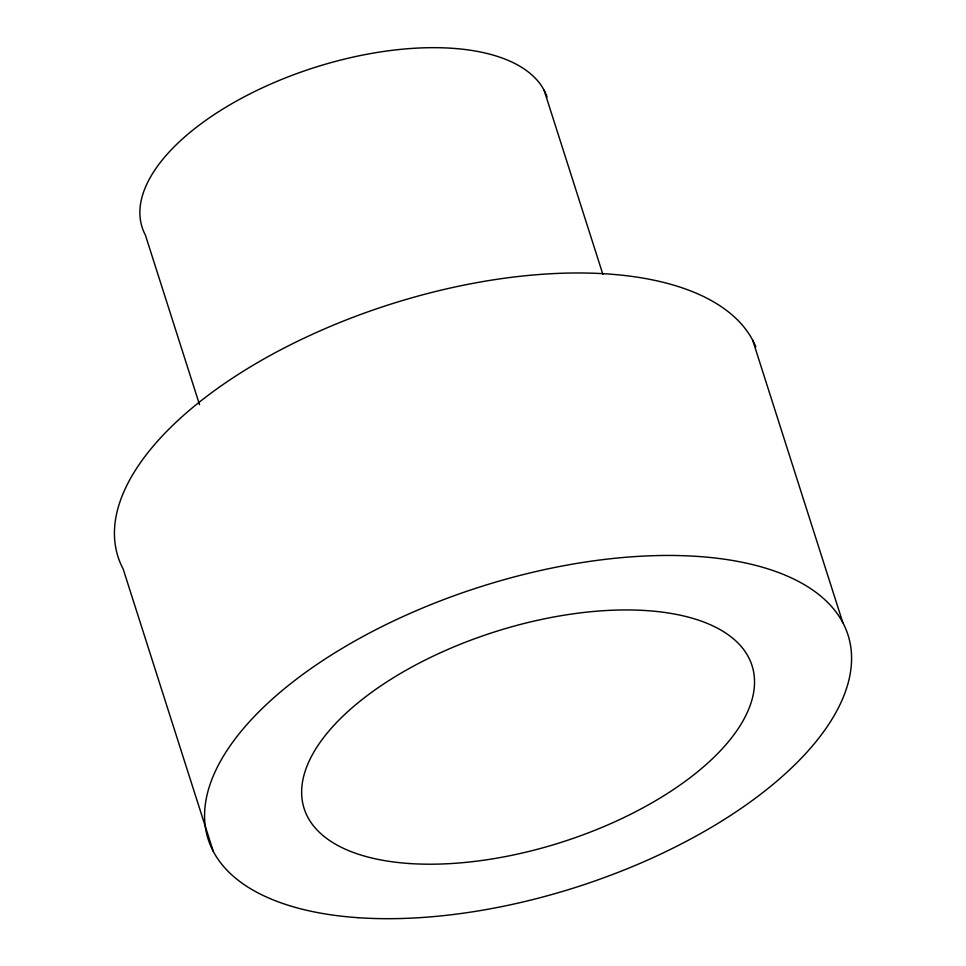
<?xml version="1.0" encoding="UTF-8"?>
<svg xmlns="http://www.w3.org/2000/svg" width="966" height="966" viewBox="0 0 966 966"><rect width="100%" height="100%" fill="white"/><g stroke="black" fill="none" stroke-linecap="round" stroke-linejoin="round"><path stroke-width="1.45" d="M752.719 340.286L842.871 622.768M544.136 90.297L602.881 274.356M199.551 404.766L145.395 235.088A212.689 99.848 -17.7 0 1 304.809 70.747A212.689 99.848 -17.7 0 1 547.034 96.962M213.281 851.384L123.129 568.902A335.83 157.663 -17.7 0 1 370.715 310.847A335.83 157.663 -17.7 0 1 755.847 346.963M358.181 917.7A335.83 157.663 -17.7 0 0 851.444 663.183A335.83 157.663 -17.7 0 0 374.603 630.339A335.83 157.663 -17.7 0 0 358.181 917.7M409.149 863.507A235.076 110.366 -17.7 0 0 754.434 685.353A235.076 110.366 -17.7 0 0 420.645 662.362A235.076 110.366 -17.7 0 0 409.149 863.507"/></g></svg>
